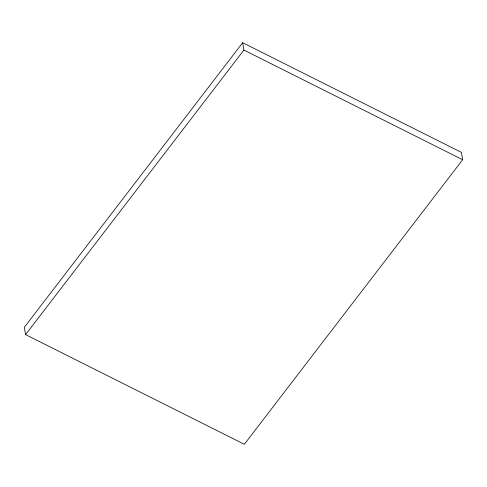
<?xml version="1.0" encoding="UTF-8"?>
<svg xmlns="http://www.w3.org/2000/svg" width="487" height="487" viewBox="0 0 487 487"><rect width="100%" height="100%" fill="white"/><g stroke="black" fill="none" stroke-linecap="round" stroke-linejoin="round"><path stroke-width="0.73" d="M242.672 42.704L24.35 327.264L25.58 334.612L244.328 444.296L462.65 159.736L461.42 152.388L242.672 42.704L243.902 50.058L25.58 334.612M243.902 50.058L462.65 159.736"/></g></svg>
